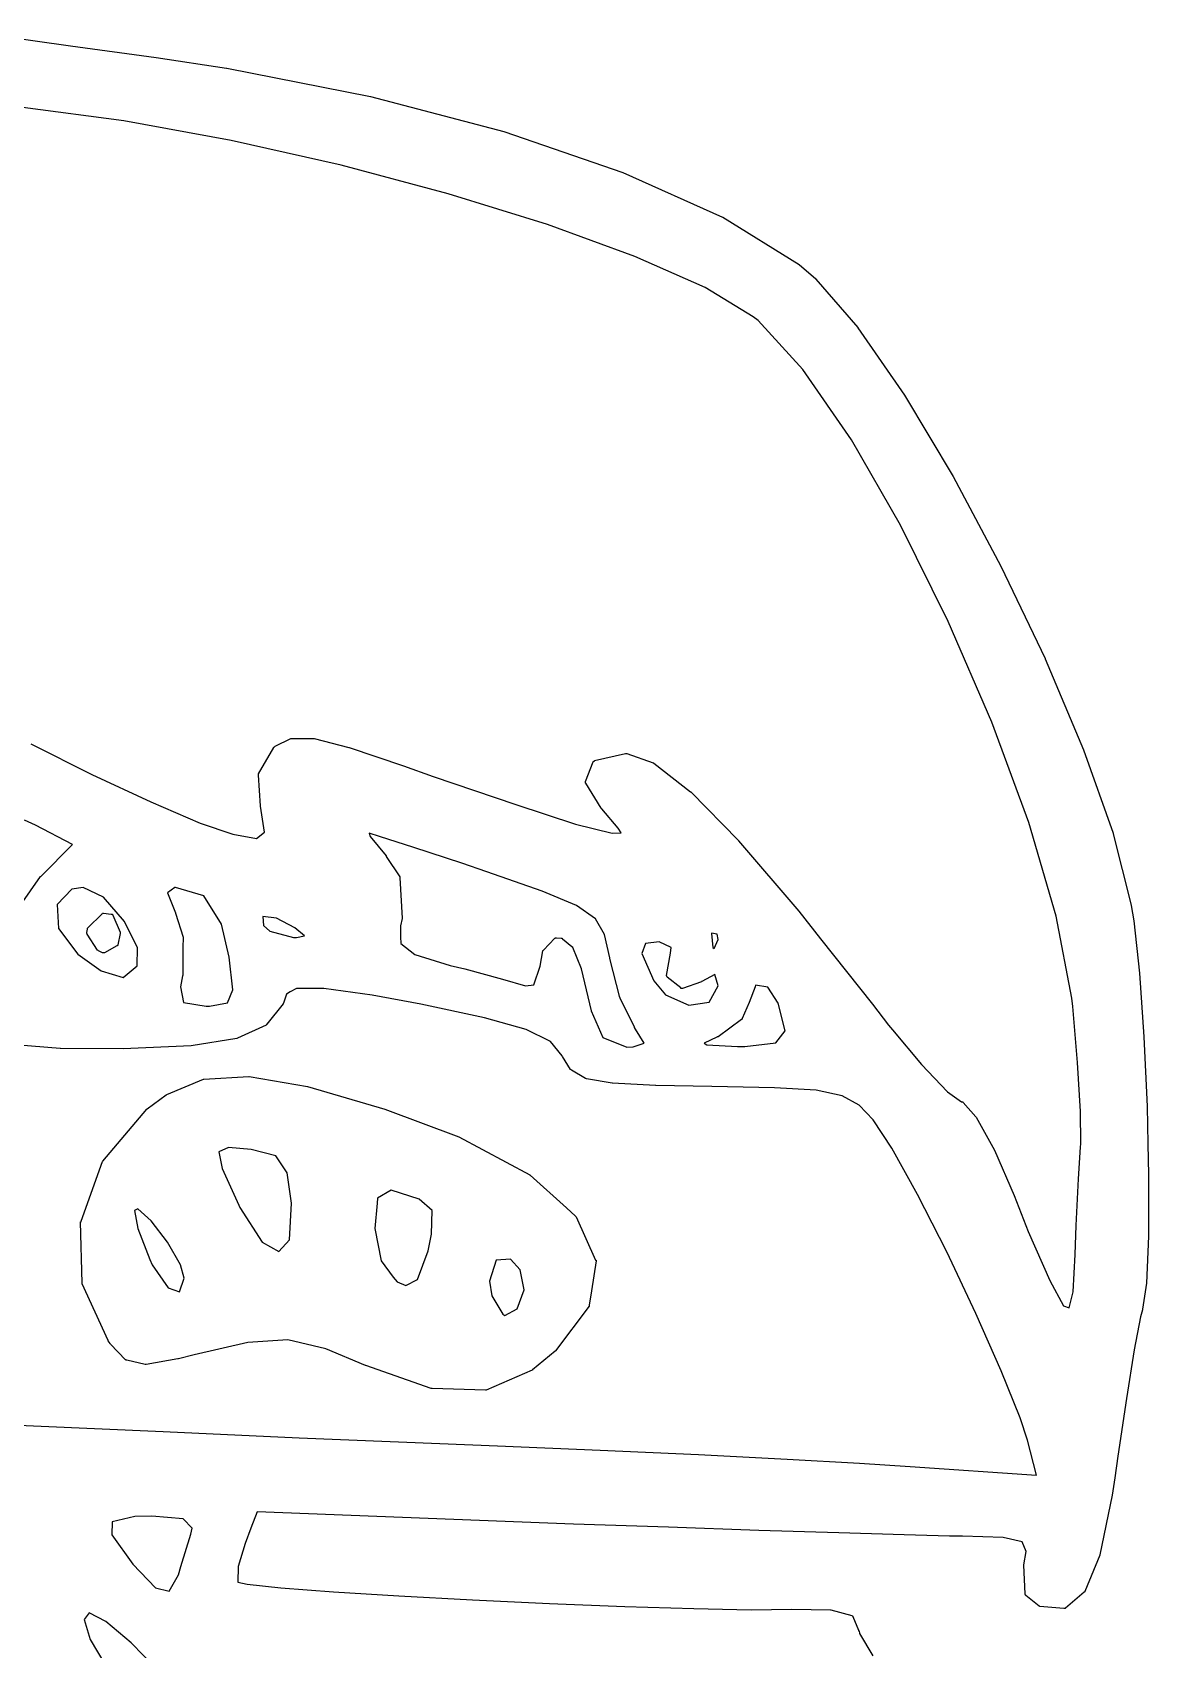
# Model space of a CAD drawing. Extents: x 39 to 154, y -159 to -90.
# Drawn here: x 147.379 to 150.142, y -151.288 to -147.282 of the extents above; entities that cross this region are included whole.
import ezdxf

# ---------------------------------------------------------------- set-up
doc = ezdxf.new("R2010")
doc.units = 0
doc.header["$MEASUREMENT"] = 0
doc.layers.add('BLACK', color=7, linetype='CONTINUOUS')

msp = doc.modelspace()

# ---------------------------------------------------------------- linework, layer by layer
at = {"layer": 'BLACK', "linetype": 'CONTINUOUS'}
for p, q in [((147.234, -147.282), (147.473, -147.315)), ((147.473, -147.315), (147.685, -147.344)), ((147.685, -147.344), (147.685, -147.344)), ((147.685, -147.344), (147.685, -147.344)), ((147.685, -147.344), (147.859, -147.371)), ((147.859, -147.371), (147.859, -147.371)), ((147.859, -147.371), (147.86, -147.371)), ((147.86, -147.371), (148.216, -147.441)), ((148.216, -147.441), (148.216, -147.441)), ((148.216, -147.441), (148.216, -147.441)), ((148.216, -147.441), (148.546, -147.528)), ((147.605, -147.501), (147.355, -147.468)), ((147.871, -147.55), (147.605, -147.501)), ((148.546, -147.528), (148.546, -147.528)), ((148.546, -147.528), (148.546, -147.528)), ((148.546, -147.528), (148.84, -147.629)), ((148.143, -147.611), (147.871, -147.55)), ((148.408, -147.682), (148.143, -147.611)), ((148.84, -147.629), (148.84, -147.629)), ((148.84, -147.629), (148.84, -147.629)), ((148.84, -147.629), (149.087, -147.74)), ((148.654, -147.758), (148.408, -147.682)), ((149.087, -147.74), (149.087, -147.74)), ((149.087, -147.74), (149.088, -147.74)), ((149.088, -147.74), (149.277, -147.857)), ((148.87, -147.837), (148.654, -147.758)), ((149.044, -147.914), (148.87, -147.837)), ((149.277, -147.857), (149.277, -147.857)), ((149.277, -147.857), (149.278, -147.858)), ((149.278, -147.858), (149.317, -147.892)), ((149.317, -147.892), (149.318, -147.892)), ((149.318, -147.892), (149.318, -147.893)), ((149.318, -147.893), (149.422, -148.013)), ((149.163, -147.987), (149.044, -147.914)), ((149.175, -147.996), (149.163, -147.987)), ((149.286, -148.117), (149.175, -147.996)), ((149.422, -148.013), (149.422, -148.014)), ((149.422, -148.014), (149.422, -148.014)), ((149.422, -148.014), (149.538, -148.181)), ((149.406, -148.291), (149.286, -148.117)), ((149.538, -148.181), (149.538, -148.181)), ((149.538, -148.181), (149.538, -148.181)), ((149.538, -148.181), (149.658, -148.382)), ((149.528, -148.503), (149.406, -148.291)), ((149.658, -148.382), (149.658, -148.382)), ((149.658, -148.382), (149.658, -148.382)), ((149.658, -148.382), (149.776, -148.604)), ((149.646, -148.741), (149.528, -148.503)), ((149.776, -148.604), (149.776, -148.604)), ((149.776, -148.604), (149.776, -148.604)), ((149.776, -148.604), (149.886, -148.833)), ((149.754, -148.991), (149.646, -148.741)), ((149.886, -148.833), (149.886, -148.833)), ((149.886, -148.833), (149.886, -148.834)), ((149.886, -148.834), (149.981, -149.059)), ((149.845, -149.239), (149.754, -148.991)), ((147.375, -149.044), (147.526, -149.12)), ((147.938, -149.119), (147.976, -149.053)), ((147.976, -149.053), (147.977, -149.052)), ((147.976, -149.053), (147.976, -149.053)), ((147.976, -149.053), (147.976, -149.053)), ((147.977, -149.052), (147.977, -149.052)), ((147.977, -149.052), (147.977, -149.052)), ((147.977, -149.052), (147.978, -149.052)), ((147.978, -149.052), (147.979, -149.05)), ((147.979, -149.05), (147.98, -149.05)), ((147.98, -149.05), (148.018, -149.031)), ((147.98, -149.05), (147.98, -149.05)), ((148.018, -149.031), (148.018, -149.031)), ((148.018, -149.031), (148.018, -149.031)), ((148.018, -149.031), (148.019, -149.031)), ((148.019, -149.031), (148.019, -149.031)), ((148.019, -149.031), (148.019, -149.031)), ((148.019, -149.031), (148.02, -149.031)), ((148.02, -149.031), (148.074, -149.031)), ((148.074, -149.031), (148.075, -149.031)), ((148.075, -149.031), (148.076, -149.031)), ((148.076, -149.031), (148.162, -149.053)), ((148.162, -149.053), (148.163, -149.053)), ((148.163, -149.053), (148.163, -149.053)), ((148.163, -149.053), (148.297, -149.099)), ((149.981, -149.059), (149.981, -149.059)), ((149.981, -149.059), (149.981, -149.059)), ((149.981, -149.059), (150.054, -149.266)), ((148.297, -149.099), (148.297, -149.099)), ((148.297, -149.099), (148.297, -149.099)), ((148.297, -149.099), (148.371, -149.125)), ((148.748, -149.138), (148.767, -149.089)), ((148.767, -149.089), (148.767, -149.088)), ((148.767, -149.088), (148.768, -149.088)), ((148.767, -149.089), (148.767, -149.089)), ((148.768, -149.088), (148.769, -149.087)), ((148.768, -149.088), (148.768, -149.088)), ((148.768, -149.088), (148.768, -149.088)), ((148.769, -149.087), (148.769, -149.087)), ((148.769, -149.087), (148.769, -149.087)), ((148.769, -149.087), (148.77, -149.087)), ((148.77, -149.086), (148.847, -149.068)), ((148.77, -149.087), (148.77, -149.086)), ((148.847, -149.068), (148.847, -149.068)), ((148.847, -149.068), (148.848, -149.068)), ((148.848, -149.068), (148.848, -149.068)), ((148.848, -149.068), (148.848, -149.068)), ((148.848, -149.068), (148.849, -149.068)), ((148.849, -149.068), (148.85, -149.068)), ((148.85, -149.068), (148.915, -149.091)), ((148.915, -149.091), (148.916, -149.091)), ((148.916, -149.091), (148.917, -149.092)), ((148.917, -149.092), (149.008, -149.163)), ((147.526, -149.12), (147.672, -149.188)), ((147.938, -149.12), (147.938, -149.119)), ((147.938, -149.121), (147.938, -149.12)), ((147.938, -149.12), (147.938, -149.12)), ((147.938, -149.122), (147.938, -149.121)), ((147.938, -149.121), (147.938, -149.121)), ((147.943, -149.198), (147.938, -149.122)), ((147.938, -149.122), (147.938, -149.122)), ((148.371, -149.125), (148.371, -149.125)), ((148.371, -149.125), (148.575, -149.195)), ((148.748, -149.139), (148.748, -149.138)), ((148.748, -149.14), (148.748, -149.139)), ((148.748, -149.139), (148.748, -149.139)), ((148.748, -149.139), (148.748, -149.139)), ((148.748, -149.141), (148.748, -149.14)), ((148.748, -149.14), (148.748, -149.14)), ((148.748, -149.142), (148.748, -149.141)), ((148.748, -149.141), (148.748, -149.141)), ((148.748, -149.141), (148.748, -149.141)), ((148.749, -149.142), (148.748, -149.142)), ((148.787, -149.204), (148.749, -149.142)), ((149.008, -149.163), (149.008, -149.163)), ((149.008, -149.163), (149.009, -149.163)), ((149.009, -149.163), (149.127, -149.284)), ((147.672, -149.188), (147.794, -149.241)), ((147.943, -149.199), (147.943, -149.198)), ((147.943, -149.198), (147.943, -149.198)), ((147.953, -149.263), (147.943, -149.199)), ((148.575, -149.195), (148.723, -149.243)), ((148.788, -149.205), (148.787, -149.204)), ((148.829, -149.253), (148.788, -149.205)), ((148.788, -149.205), (148.788, -149.205)), ((147.386, -149.246), (147.359, -149.233)), ((147.478, -149.294), (147.386, -149.246)), ((147.794, -149.241), (147.875, -149.268)), ((147.933, -149.279), (147.953, -149.263)), ((148.723, -149.243), (148.814, -149.266)), ((148.836, -149.265), (148.829, -149.253)), ((149.913, -149.471), (149.845, -149.239)), ((147.4, -149.372), (147.478, -149.294)), ((147.875, -149.268), (147.933, -149.279)), ((148.238, -149.274), (148.212, -149.266)), ((148.212, -149.266), (148.215, -149.274)), ((148.215, -149.274), (148.254, -149.322)), ((148.323, -149.301), (148.238, -149.274)), ((148.442, -149.34), (148.323, -149.301)), ((148.814, -149.266), (148.836, -149.265)), ((149.127, -149.284), (149.127, -149.285)), ((149.127, -149.285), (149.127, -149.285)), ((149.127, -149.285), (149.276, -149.459)), ((150.054, -149.266), (150.054, -149.267)), ((150.054, -149.267), (150.054, -149.267)), ((150.054, -149.267), (150.099, -149.444)), ((148.254, -149.322), (148.254, -149.322)), ((148.254, -149.322), (148.254, -149.323)), ((148.254, -149.323), (148.288, -149.374)), ((148.504, -149.361), (148.442, -149.34)), ((148.442, -149.34), (148.442, -149.34)), ((147.33, -149.471), (147.399, -149.373)), ((147.399, -149.373), (147.4, -149.372)), ((147.399, -149.373), (147.399, -149.373)), ((148.288, -149.374), (148.288, -149.374)), ((148.288, -149.374), (148.288, -149.374)), ((148.288, -149.374), (148.288, -149.375)), ((148.288, -149.375), (148.288, -149.375)), ((148.288, -149.375), (148.288, -149.376)), ((148.288, -149.376), (148.288, -149.376)), ((148.288, -149.376), (148.294, -149.476)), ((148.641, -149.409), (148.504, -149.361)), ((148.504, -149.361), (148.504, -149.361)), ((147.476, -149.404), (147.44, -149.442)), ((147.504, -149.4), (147.476, -149.404)), ((147.555, -149.424), (147.504, -149.4)), ((147.731, -149.4), (147.713, -149.413)), ((147.713, -149.413), (147.733, -149.463)), ((147.733, -149.4), (147.731, -149.4)), ((147.803, -149.421), (147.733, -149.4)), ((147.847, -149.491), (147.803, -149.421)), ((148.726, -149.445), (148.641, -149.409)), ((147.44, -149.442), (147.443, -149.502)), ((147.607, -149.484), (147.555, -149.424)), ((147.733, -149.463), (147.733, -149.464)), ((148.773, -149.478), (148.726, -149.445)), ((149.276, -149.459), (149.276, -149.459)), ((149.276, -149.459), (149.276, -149.459)), ((149.276, -149.459), (149.33, -149.527)), ((150.099, -149.444), (150.099, -149.445)), ((150.099, -149.445), (150.099, -149.445)), ((150.099, -149.445), (150.105, -149.483)), ((147.443, -149.502), (147.491, -149.565)), ((147.513, -149.512), (147.515, -149.503)), ((147.515, -149.502), (147.515, -149.501)), ((147.515, -149.501), (147.515, -149.501)), ((147.515, -149.501), (147.515, -149.501)), ((147.515, -149.501), (147.516, -149.501)), ((147.515, -149.503), (147.515, -149.502)), ((147.516, -149.5), (147.551, -149.465)), ((147.516, -149.501), (147.516, -149.5)), ((147.551, -149.465), (147.552, -149.464)), ((147.551, -149.465), (147.551, -149.465)), ((147.552, -149.464), (147.552, -149.464)), ((147.552, -149.464), (147.552, -149.464)), ((147.552, -149.464), (147.553, -149.464)), ((147.553, -149.464), (147.553, -149.464)), ((147.553, -149.464), (147.554, -149.464)), ((147.554, -149.464), (147.554, -149.464)), ((147.554, -149.464), (147.555, -149.464)), ((147.555, -149.464), (147.555, -149.464)), ((147.555, -149.464), (147.574, -149.466)), ((147.574, -149.466), (147.574, -149.466)), ((147.574, -149.466), (147.574, -149.466)), ((147.574, -149.466), (147.575, -149.466)), ((147.575, -149.466), (147.576, -149.466)), ((147.576, -149.466), (147.576, -149.466)), ((147.576, -149.466), (147.576, -149.466)), ((147.576, -149.466), (147.577, -149.467)), ((147.577, -149.467), (147.577, -149.467)), ((147.577, -149.467), (147.577, -149.467)), ((147.577, -149.467), (147.577, -149.467)), ((147.577, -149.467), (147.578, -149.468)), ((147.578, -149.468), (147.578, -149.469)), ((147.578, -149.469), (147.578, -149.469)), ((147.578, -149.469), (147.578, -149.469)), ((147.578, -149.469), (147.596, -149.511)), ((147.639, -149.55), (147.607, -149.484)), ((147.733, -149.464), (147.733, -149.464)), ((147.733, -149.464), (147.752, -149.523)), ((147.866, -149.573), (147.847, -149.491)), ((147.983, -149.476), (147.949, -149.472)), ((147.949, -149.472), (147.951, -149.494)), ((147.951, -149.494), (147.966, -149.508)), ((148.028, -149.5), (147.983, -149.476)), ((148.052, -149.52), (148.028, -149.5)), ((148.294, -149.477), (148.29, -149.495)), ((148.29, -149.495), (148.29, -149.522)), ((148.294, -149.476), (148.294, -149.477)), ((148.294, -149.477), (148.294, -149.477)), ((148.795, -149.517), (148.773, -149.478)), ((149.952, -149.674), (149.913, -149.471)), ((150.105, -149.483), (150.105, -149.483)), ((150.105, -149.483), (150.105, -149.483)), ((150.105, -149.483), (150.119, -149.612)), ((147.513, -149.513), (147.513, -149.512)), ((147.513, -149.512), (147.513, -149.512)), ((147.513, -149.512), (147.513, -149.512)), ((147.513, -149.514), (147.513, -149.513)), ((147.514, -149.515), (147.513, -149.514)), ((147.513, -149.514), (147.513, -149.514)), ((147.513, -149.514), (147.513, -149.514)), ((147.514, -149.516), (147.514, -149.515)), ((147.514, -149.515), (147.514, -149.515)), ((147.54, -149.555), (147.514, -149.516)), ((147.514, -149.516), (147.514, -149.516)), ((147.59, -149.543), (147.589, -149.544)), ((147.596, -149.514), (147.59, -149.542)), ((147.59, -149.542), (147.59, -149.542)), ((147.59, -149.542), (147.59, -149.543)), ((147.59, -149.543), (147.59, -149.543)), ((147.59, -149.543), (147.59, -149.543)), ((147.596, -149.511), (147.596, -149.512)), ((147.596, -149.512), (147.596, -149.512)), ((147.596, -149.512), (147.596, -149.512)), ((147.596, -149.512), (147.596, -149.513)), ((147.596, -149.513), (147.596, -149.513)), ((147.596, -149.513), (147.596, -149.514)), ((147.752, -149.524), (147.751, -149.549)), ((147.752, -149.523), (147.752, -149.524)), ((147.752, -149.524), (147.752, -149.524)), ((147.966, -149.508), (148.025, -149.524)), ((148.025, -149.524), (148.032, -149.524)), ((148.032, -149.524), (148.052, -149.52)), ((148.29, -149.522), (148.29, -149.522)), ((148.29, -149.522), (148.291, -149.539)), ((148.291, -149.539), (148.325, -149.566)), ((148.644, -149.555), (148.672, -149.526)), ((148.672, -149.526), (148.673, -149.526)), ((148.673, -149.526), (148.673, -149.525)), ((148.673, -149.525), (148.674, -149.525)), ((148.673, -149.526), (148.673, -149.526)), ((148.674, -149.525), (148.674, -149.525)), ((148.674, -149.525), (148.674, -149.525)), ((148.674, -149.525), (148.675, -149.525)), ((148.675, -149.525), (148.675, -149.525)), ((148.675, -149.525), (148.676, -149.525)), ((148.676, -149.525), (148.676, -149.525)), ((148.676, -149.525), (148.688, -149.526)), ((148.688, -149.526), (148.689, -149.526)), ((148.689, -149.526), (148.689, -149.526)), ((148.689, -149.526), (148.69, -149.526)), ((148.69, -149.526), (148.69, -149.526)), ((148.69, -149.526), (148.69, -149.527)), ((148.69, -149.527), (148.691, -149.527)), ((148.691, -149.527), (148.714, -149.546)), ((148.808, -149.574), (148.795, -149.517)), ((148.896, -149.539), (148.887, -149.564)), ((148.93, -149.535), (148.896, -149.539)), ((148.96, -149.549), (148.93, -149.535)), ((149.074, -149.516), (149.06, -149.513)), ((149.06, -149.513), (149.06, -149.514)), ((149.06, -149.514), (149.063, -149.549)), ((149.066, -149.551), (149.076, -149.529)), ((149.076, -149.529), (149.074, -149.516)), ((149.33, -149.527), (149.458, -149.689)), ((147.491, -149.565), (147.549, -149.607)), ((147.541, -149.556), (147.54, -149.555)), ((147.542, -149.557), (147.541, -149.556)), ((147.541, -149.556), (147.541, -149.556)), ((147.541, -149.556), (147.541, -149.556)), ((147.552, -149.562), (147.542, -149.557)), ((147.542, -149.557), (147.542, -149.557)), ((147.542, -149.557), (147.542, -149.557)), ((147.553, -149.562), (147.552, -149.562)), ((147.554, -149.562), (147.553, -149.562)), ((147.553, -149.562), (147.553, -149.562)), ((147.555, -149.562), (147.554, -149.562)), ((147.554, -149.562), (147.554, -149.562)), ((147.556, -149.562), (147.555, -149.562)), ((147.555, -149.562), (147.555, -149.562)), ((147.557, -149.562), (147.556, -149.562)), ((147.556, -149.562), (147.556, -149.562)), ((147.556, -149.562), (147.556, -149.562)), ((147.588, -149.545), (147.557, -149.562)), ((147.589, -149.545), (147.588, -149.545)), ((147.588, -149.545), (147.588, -149.545)), ((147.589, -149.544), (147.589, -149.544)), ((147.589, -149.544), (147.589, -149.544)), ((147.589, -149.544), (147.589, -149.545)), ((147.638, -149.594), (147.639, -149.55)), ((147.751, -149.549), (147.751, -149.549)), ((147.751, -149.549), (147.751, -149.618)), ((147.875, -149.654), (147.866, -149.573)), ((148.325, -149.566), (148.413, -149.593)), ((148.636, -149.595), (148.642, -149.557)), ((148.642, -149.557), (148.643, -149.557)), ((148.643, -149.556), (148.643, -149.555)), ((148.643, -149.555), (148.644, -149.555)), ((148.643, -149.557), (148.643, -149.556)), ((148.643, -149.556), (148.643, -149.556)), ((148.643, -149.556), (148.643, -149.556)), ((148.714, -149.546), (148.715, -149.546)), ((148.715, -149.546), (148.715, -149.546)), ((148.715, -149.546), (148.715, -149.547)), ((148.715, -149.547), (148.716, -149.547)), ((148.716, -149.547), (148.716, -149.547)), ((148.716, -149.547), (148.716, -149.548)), ((148.716, -149.548), (148.737, -149.601)), ((148.808, -149.576), (148.808, -149.574)), ((148.833, -149.673), (148.808, -149.576)), ((148.808, -149.576), (148.808, -149.576)), ((148.808, -149.576), (148.808, -149.576)), ((148.887, -149.564), (148.917, -149.631)), ((148.948, -149.618), (148.958, -149.563)), ((148.958, -149.563), (148.96, -149.549)), ((148.958, -149.563), (148.958, -149.563)), ((148.958, -149.563), (148.958, -149.563)), ((149.063, -149.549), (149.066, -149.551)), ((147.549, -149.607), (147.603, -149.623)), ((147.603, -149.623), (147.638, -149.594)), ((147.75, -149.619), (147.745, -149.646)), ((147.751, -149.618), (147.75, -149.618)), ((147.75, -149.618), (147.75, -149.619)), ((148.413, -149.593), (148.449, -149.602)), ((148.449, -149.602), (148.449, -149.602)), ((148.449, -149.602), (148.449, -149.602)), ((148.449, -149.602), (148.542, -149.627)), ((148.62, -149.641), (148.636, -149.595)), ((148.737, -149.601), (148.737, -149.602)), ((148.737, -149.602), (148.737, -149.602)), ((148.737, -149.602), (148.762, -149.706)), ((148.948, -149.619), (148.948, -149.618)), ((148.948, -149.618), (148.948, -149.618)), ((148.948, -149.618), (148.948, -149.618)), ((148.948, -149.618), (148.948, -149.618)), ((148.949, -149.62), (148.948, -149.619)), ((148.948, -149.619), (148.948, -149.619)), ((148.948, -149.619), (148.948, -149.619)), ((148.949, -149.621), (148.949, -149.62)), ((148.95, -149.622), (148.949, -149.621)), ((148.949, -149.621), (148.949, -149.621)), ((148.949, -149.621), (148.949, -149.621)), ((148.984, -149.649), (148.95, -149.622)), ((148.95, -149.622), (148.95, -149.622)), ((148.95, -149.622), (148.95, -149.622)), ((148.95, -149.622), (148.95, -149.622)), ((149.068, -149.616), (149.036, -149.633)), ((149.076, -149.644), (149.068, -149.616)), ((150.119, -149.612), (150.119, -149.612)), ((150.119, -149.612), (150.119, -149.612)), ((150.119, -149.612), (150.13, -149.77)), ((147.745, -149.646), (147.753, -149.685)), ((147.862, -149.686), (147.875, -149.654)), ((148.008, -149.664), (148, -149.687)), ((148.017, -149.659), (148.008, -149.664)), ((148.032, -149.65), (148.017, -149.659)), ((148.1, -149.65), (148.032, -149.65)), ((148.22, -149.667), (148.1, -149.65)), ((148.542, -149.627), (148.542, -149.627)), ((148.542, -149.627), (148.542, -149.627)), ((148.542, -149.627), (148.599, -149.644)), ((148.599, -149.644), (148.62, -149.641)), ((148.917, -149.631), (148.946, -149.666)), ((148.984, -149.65), (148.984, -149.649)), ((148.985, -149.65), (148.984, -149.65)), ((148.986, -149.65), (148.985, -149.65)), ((148.985, -149.65), (148.985, -149.65)), ((148.985, -149.65), (148.985, -149.65)), ((148.987, -149.65), (148.986, -149.65)), ((148.988, -149.65), (148.987, -149.65)), ((148.987, -149.65), (148.987, -149.65)), ((148.987, -149.65), (148.987, -149.65)), ((149.035, -149.634), (148.988, -149.65)), ((148.988, -149.65), (148.988, -149.65)), ((149.036, -149.633), (149.035, -149.633)), ((149.035, -149.633), (149.035, -149.634)), ((149.054, -149.684), (149.076, -149.644)), ((149.168, -149.646), (149.153, -149.685)), ((149.169, -149.642), (149.168, -149.646)), ((149.199, -149.647), (149.169, -149.642)), ((149.225, -149.687), (149.199, -149.647)), ((147.753, -149.685), (147.809, -149.694)), ((147.809, -149.694), (147.817, -149.694)), ((147.817, -149.694), (147.862, -149.686)), ((147.999, -149.688), (147.959, -149.739)), ((148, -149.687), (147.999, -149.687)), ((147.999, -149.687), (147.999, -149.688)), ((148.34, -149.689), (148.22, -149.667)), ((148.498, -149.723), (148.34, -149.689)), ((148.834, -149.673), (148.833, -149.673)), ((148.834, -149.674), (148.834, -149.673)), ((148.869, -149.746), (148.834, -149.674)), ((148.946, -149.666), (149.004, -149.692)), ((149.004, -149.692), (149.054, -149.684)), ((149.153, -149.685), (149.136, -149.725)), ((149.153, -149.685), (149.153, -149.685)), ((149.153, -149.685), (149.153, -149.685)), ((149.242, -149.755), (149.225, -149.687)), ((149.458, -149.689), (149.458, -149.689)), ((149.458, -149.689), (149.458, -149.689)), ((149.458, -149.689), (149.498, -149.741)), ((149.954, -149.695), (149.952, -149.674)), ((149.966, -149.834), (149.954, -149.695)), ((147.957, -149.741), (147.886, -149.773)), ((147.958, -149.74), (147.957, -149.74)), ((147.957, -149.74), (147.957, -149.74)), ((147.957, -149.74), (147.957, -149.741)), ((147.959, -149.739), (147.958, -149.739)), ((147.958, -149.739), (147.958, -149.74)), ((147.958, -149.74), (147.958, -149.74)), ((148.601, -149.752), (148.498, -149.723)), ((148.762, -149.706), (148.791, -149.772)), ((149.134, -149.727), (149.076, -149.77)), ((149.135, -149.727), (149.134, -149.727)), ((149.136, -149.726), (149.135, -149.726)), ((149.135, -149.726), (149.135, -149.726)), ((149.135, -149.726), (149.135, -149.727)), ((149.136, -149.725), (149.136, -149.725)), ((149.136, -149.725), (149.136, -149.726)), ((149.498, -149.741), (149.508, -149.753)), ((147.885, -149.774), (147.772, -149.792)), ((147.886, -149.773), (147.885, -149.774)), ((147.886, -149.773), (147.886, -149.773)), ((148.661, -149.782), (148.601, -149.752)), ((148.69, -149.817), (148.661, -149.782)), ((148.791, -149.772), (148.85, -149.796)), ((148.869, -149.747), (148.869, -149.746)), ((148.872, -149.751), (148.869, -149.747)), ((148.869, -149.747), (148.869, -149.747)), ((148.893, -149.786), (148.872, -149.751)), ((149.073, -149.771), (149.042, -149.786)), ((149.074, -149.77), (149.073, -149.771)), ((149.075, -149.77), (149.074, -149.77)), ((149.076, -149.77), (149.075, -149.77)), ((149.219, -149.785), (149.242, -149.755)), ((149.508, -149.753), (149.508, -149.753)), ((149.508, -149.753), (149.58, -149.839)), ((150.13, -149.77), (150.13, -149.77)), ((150.13, -149.77), (150.13, -149.77)), ((150.13, -149.77), (150.138, -149.943)), ((147.447, -149.799), (147.305, -149.787)), ((147.448, -149.799), (147.447, -149.799)), ((147.447, -149.799), (147.447, -149.799)), ((147.603, -149.8), (147.448, -149.799)), ((147.772, -149.792), (147.603, -149.8)), ((147.603, -149.8), (147.603, -149.8)), ((147.603, -149.8), (147.603, -149.8)), ((147.772, -149.792), (147.772, -149.792)), ((147.772, -149.792), (147.772, -149.792)), ((148.691, -149.819), (148.69, -149.817)), ((148.711, -149.851), (148.691, -149.819)), ((148.691, -149.819), (148.691, -149.819)), ((148.691, -149.819), (148.691, -149.819)), ((148.85, -149.796), (148.866, -149.795)), ((148.866, -149.795), (148.893, -149.786)), ((149.042, -149.786), (149.048, -149.79)), ((149.048, -149.79), (149.124, -149.794)), ((149.124, -149.794), (149.142, -149.794)), ((149.142, -149.794), (149.219, -149.785)), ((148.712, -149.852), (148.711, -149.851)), ((148.711, -149.851), (148.711, -149.851)), ((148.711, -149.851), (148.711, -149.851)), ((148.713, -149.853), (148.712, -149.852)), ((148.712, -149.852), (148.712, -149.852)), ((148.712, -149.852), (148.712, -149.852)), ((148.748, -149.873), (148.713, -149.853)), ((149.58, -149.839), (149.644, -149.906)), ((149.973, -149.955), (149.966, -149.834)), ((147.711, -149.913), (147.802, -149.875)), ((147.802, -149.875), (147.802, -149.875)), ((147.802, -149.875), (147.803, -149.875)), ((147.803, -149.875), (147.914, -149.868)), ((147.914, -149.868), (147.915, -149.868)), ((147.915, -149.868), (147.915, -149.868)), ((147.915, -149.868), (148.06, -149.893)), ((148.06, -149.893), (148.06, -149.893)), ((148.06, -149.893), (148.06, -149.893)), ((148.06, -149.893), (148.251, -149.949)), ((148.749, -149.873), (148.748, -149.873)), ((148.75, -149.874), (148.749, -149.873)), ((148.814, -149.885), (148.75, -149.874)), ((148.75, -149.874), (148.75, -149.874)), ((148.75, -149.874), (148.75, -149.874)), ((148.815, -149.885), (148.814, -149.885)), ((148.814, -149.885), (148.814, -149.885)), ((148.921, -149.891), (148.815, -149.885)), ((148.922, -149.891), (148.921, -149.891)), ((148.921, -149.891), (148.921, -149.891)), ((149.061, -149.893), (148.922, -149.891)), ((149.216, -149.896), (149.061, -149.893)), ((149.061, -149.893), (149.061, -149.893)), ((149.319, -149.902), (149.216, -149.896)), ((149.383, -149.916), (149.319, -149.902)), ((147.663, -149.948), (147.71, -149.914)), ((147.71, -149.914), (147.711, -149.913)), ((147.71, -149.914), (147.71, -149.914)), ((149.425, -149.939), (149.383, -149.916)), ((149.46, -149.976), (149.425, -149.939)), ((149.644, -149.906), (149.679, -149.931)), ((149.679, -149.931), (149.68, -149.931)), ((149.68, -149.931), (149.681, -149.931)), ((149.681, -149.931), (149.682, -149.931)), ((149.682, -149.931), (149.682, -149.932)), ((149.682, -149.932), (149.682, -149.932)), ((149.682, -149.932), (149.682, -149.932)), ((149.682, -149.932), (149.683, -149.933)), ((149.683, -149.933), (149.714, -149.968)), ((150.138, -149.943), (150.138, -149.943)), ((150.138, -149.943), (150.138, -149.943)), ((150.138, -149.943), (150.14, -150.035)), ((147.553, -150.078), (147.662, -149.949)), ((147.662, -149.949), (147.663, -149.948)), ((147.662, -149.949), (147.662, -149.949)), ((148.251, -149.949), (148.251, -149.949)), ((148.251, -149.949), (148.251, -149.949)), ((148.251, -149.949), (148.434, -150.018)), ((149.506, -150.046), (149.46, -149.976)), ((149.46, -149.976), (149.46, -149.976)), ((149.714, -149.968), (149.715, -149.969)), ((149.715, -149.969), (149.715, -149.969)), ((149.715, -149.969), (149.76, -150.051)), ((149.974, -150.035), (149.973, -149.955)), ((148.434, -150.018), (148.434, -150.018)), ((148.434, -150.018), (148.434, -150.018)), ((148.434, -150.018), (148.61, -150.112)), ((147.864, -150.044), (147.84, -150.055)), ((147.84, -150.055), (147.848, -150.096)), ((147.92, -150.049), (147.864, -150.044)), ((147.981, -150.065), (147.92, -150.049)), ((149.57, -150.161), (149.506, -150.046)), ((149.76, -150.051), (149.76, -150.051)), ((149.76, -150.051), (149.76, -150.051)), ((149.76, -150.051), (149.809, -150.163)), ((149.968, -150.122), (149.973, -150.043)), ((149.973, -150.043), (149.974, -150.035)), ((149.973, -150.043), (149.973, -150.043)), ((149.973, -150.043), (149.973, -150.043)), ((150.14, -150.035), (150.142, -150.112)), ((147.499, -150.227), (147.552, -150.079)), ((147.552, -150.079), (147.553, -150.078)), ((147.552, -150.079), (147.552, -150.079)), ((147.552, -150.079), (147.552, -150.079)), ((147.553, -150.078), (147.553, -150.078)), ((147.553, -150.078), (147.553, -150.078)), ((147.553, -150.078), (147.553, -150.078)), ((147.848, -150.096), (147.89, -150.187)), ((148.009, -150.107), (147.981, -150.065)), ((148.02, -150.182), (148.009, -150.107)), ((148.61, -150.112), (148.61, -150.113)), ((148.61, -150.113), (148.611, -150.113)), ((148.611, -150.113), (148.701, -150.194)), ((149.963, -150.237), (149.968, -150.122)), ((149.968, -150.122), (149.968, -150.122)), ((149.968, -150.122), (149.968, -150.122)), ((150.142, -150.112), (150.142, -150.112)), ((150.142, -150.112), (150.142, -150.112)), ((150.142, -150.112), (150.142, -150.263)), ((148.015, -150.273), (148.02, -150.182)), ((148.232, -150.182), (148.226, -150.245)), ((148.233, -150.17), (148.232, -150.182)), ((148.267, -150.15), (148.233, -150.17)), ((148.336, -150.172), (148.267, -150.15)), ((148.368, -150.2), (148.336, -150.172)), ((149.642, -150.303), (149.57, -150.161)), ((149.809, -150.163), (149.809, -150.163)), ((149.809, -150.163), (149.809, -150.163)), ((149.809, -150.163), (149.844, -150.252)), ((147.64, -150.196), (147.631, -150.2)), ((147.631, -150.2), (147.64, -150.245)), ((147.673, -150.226), (147.64, -150.196)), ((147.89, -150.187), (147.892, -150.193)), ((147.892, -150.193), (147.947, -150.279)), ((148.367, -150.259), (148.368, -150.2)), ((148.701, -150.194), (148.723, -150.214)), ((148.723, -150.214), (148.724, -150.215)), ((148.724, -150.215), (148.724, -150.215)), ((148.724, -150.215), (148.724, -150.215)), ((148.724, -150.215), (148.725, -150.216)), ((148.725, -150.216), (148.725, -150.216)), ((148.725, -150.216), (148.725, -150.216)), ((148.725, -150.216), (148.773, -150.323)), ((147.502, -150.38), (147.498, -150.228)), ((147.498, -150.228), (147.498, -150.228)), ((147.498, -150.228), (147.498, -150.228)), ((147.498, -150.228), (147.499, -150.228)), ((147.499, -150.228), (147.499, -150.227)), ((147.499, -150.227), (147.499, -150.227)), ((147.499, -150.227), (147.499, -150.227)), ((147.64, -150.245), (147.669, -150.322)), ((147.713, -150.279), (147.673, -150.226)), ((148.226, -150.245), (148.242, -150.325)), ((148.358, -150.3), (148.367, -150.259)), ((149.844, -150.252), (149.897, -150.374)), ((149.96, -150.309), (149.963, -150.237)), ((149.963, -150.237), (149.963, -150.237)), ((149.963, -150.237), (149.963, -150.237)), ((150.142, -150.264), (150.137, -150.38)), ((150.142, -150.263), (150.142, -150.264)), ((150.142, -150.264), (150.142, -150.264)), ((147.745, -150.335), (147.713, -150.279)), ((147.947, -150.279), (147.989, -150.302)), ((147.989, -150.302), (148.015, -150.273)), ((148.332, -150.371), (148.358, -150.3)), ((149.714, -150.455), (149.642, -150.303)), ((147.669, -150.322), (147.675, -150.335)), ((147.675, -150.335), (147.715, -150.392)), ((147.754, -150.368), (147.745, -150.335)), ((148.242, -150.325), (148.272, -150.365)), ((148.527, -150.323), (148.51, -150.375)), ((148.562, -150.321), (148.527, -150.323)), ((148.586, -150.347), (148.562, -150.321)), ((148.774, -150.325), (148.763, -150.399)), ((148.773, -150.323), (148.774, -150.323)), ((148.774, -150.323), (148.774, -150.324)), ((148.774, -150.324), (148.774, -150.324)), ((148.774, -150.324), (148.774, -150.324)), ((148.774, -150.324), (148.774, -150.325)), ((148.774, -150.325), (148.774, -150.325)), ((149.955, -150.402), (149.96, -150.309)), ((147.502, -150.381), (147.502, -150.38)), ((147.502, -150.38), (147.502, -150.38)), ((147.502, -150.38), (147.502, -150.38)), ((147.502, -150.382), (147.502, -150.381)), ((147.566, -150.522), (147.502, -150.382)), ((147.502, -150.382), (147.502, -150.382)), ((147.502, -150.382), (147.502, -150.382)), ((147.743, -150.402), (147.754, -150.368)), ((148.272, -150.365), (148.272, -150.365)), ((148.272, -150.365), (148.282, -150.377)), ((148.282, -150.377), (148.303, -150.386)), ((148.303, -150.386), (148.332, -150.371)), ((148.51, -150.375), (148.516, -150.412)), ((148.596, -150.397), (148.586, -150.347)), ((149.897, -150.374), (149.931, -150.436)), ((150.137, -150.38), (150.127, -150.445)), ((150.137, -150.38), (150.137, -150.38)), ((150.137, -150.38), (150.137, -150.38)), ((147.715, -150.392), (147.743, -150.402)), ((148.516, -150.412), (148.543, -150.457)), ((148.579, -150.444), (148.596, -150.397)), ((148.763, -150.399), (148.757, -150.435)), ((149.945, -150.441), (149.955, -150.402)), ((148.543, -150.457), (148.548, -150.46)), ((148.548, -150.46), (148.579, -150.444)), ((148.757, -150.437), (148.674, -150.548)), ((148.757, -150.435), (148.757, -150.435)), ((148.757, -150.435), (148.757, -150.436)), ((148.757, -150.436), (148.757, -150.436)), ((148.757, -150.436), (148.757, -150.437)), ((148.757, -150.437), (148.757, -150.437)), ((148.757, -150.437), (148.757, -150.437)), ((149.777, -150.597), (149.714, -150.455)), ((149.931, -150.436), (149.945, -150.441)), ((150.122, -150.464), (150.106, -150.545)), ((150.127, -150.446), (150.122, -150.464)), ((150.127, -150.445), (150.127, -150.445)), ((150.127, -150.445), (150.127, -150.446)), ((147.566, -150.523), (147.566, -150.522)), ((147.571, -150.53), (147.566, -150.523)), ((147.566, -150.523), (147.566, -150.523)), ((147.572, -150.531), (147.571, -150.53)), ((147.609, -150.57), (147.572, -150.531)), ((147.572, -150.531), (147.572, -150.531)), ((147.912, -150.527), (147.779, -150.558)), ((148.011, -150.521), (147.912, -150.527)), ((148.105, -150.543), (148.011, -150.521)), ((148.203, -150.584), (148.105, -150.543)), ((150.106, -150.545), (150.087, -150.666)), ((147.61, -150.57), (147.609, -150.57)), ((147.61, -150.571), (147.61, -150.57)), ((147.61, -150.57), (147.61, -150.57)), ((147.611, -150.571), (147.61, -150.571)), ((147.612, -150.571), (147.611, -150.571)), ((147.611, -150.571), (147.611, -150.571)), ((147.658, -150.582), (147.612, -150.571)), ((147.659, -150.582), (147.658, -150.582)), ((147.658, -150.582), (147.658, -150.582)), ((147.658, -150.582), (147.658, -150.582)), ((147.66, -150.582), (147.659, -150.582)), ((147.739, -150.568), (147.66, -150.582)), ((147.66, -150.582), (147.66, -150.582)), ((147.66, -150.582), (147.66, -150.582)), ((147.74, -150.568), (147.739, -150.568)), ((147.739, -150.568), (147.739, -150.568)), ((147.779, -150.558), (147.74, -150.568)), ((148.204, -150.584), (148.203, -150.584)), ((148.366, -150.641), (148.204, -150.584)), ((148.204, -150.584), (148.204, -150.584)), ((148.673, -150.549), (148.617, -150.595)), ((148.674, -150.548), (148.673, -150.549)), ((148.673, -150.549), (148.673, -150.549)), ((148.616, -150.596), (148.502, -150.645)), ((148.617, -150.596), (148.616, -150.596)), ((148.617, -150.595), (148.617, -150.596)), ((149.824, -150.714), (149.777, -150.597)), ((148.367, -150.641), (148.366, -150.641)), ((148.368, -150.641), (148.367, -150.641)), ((148.5, -150.645), (148.368, -150.641)), ((148.501, -150.645), (148.5, -150.645)), ((148.5, -150.645), (148.5, -150.645)), ((148.5, -150.645), (148.5, -150.645)), ((148.502, -150.645), (148.501, -150.645)), ((148.502, -150.645), (148.502, -150.645)), ((148.502, -150.645), (148.502, -150.645)), ((150.087, -150.666), (150.066, -150.809)), ((147.084, -150.719), (147.381, -150.734)), ((147.381, -150.734), (147.381, -150.734)), ((147.381, -150.734), (147.702, -150.748)), ((149.842, -150.769), (149.824, -150.714)), ((147.702, -150.748), (147.702, -150.748)), ((147.702, -150.748), (148.039, -150.763)), ((148.039, -150.763), (148.039, -150.763)), ((148.039, -150.763), (148.387, -150.777)), ((148.387, -150.777), (148.53, -150.783)), ((148.53, -150.783), (148.53, -150.783)), ((148.53, -150.783), (148.53, -150.783)), ((148.53, -150.783), (148.784, -150.794)), ((149.864, -150.856), (149.842, -150.769)), ((148.784, -150.794), (148.784, -150.794)), ((148.784, -150.794), (148.784, -150.794)), ((148.784, -150.794), (149.028, -150.805)), ((149.028, -150.805), (149.028, -150.805)), ((149.028, -150.805), (149.028, -150.805)), ((149.028, -150.805), (149.247, -150.816)), ((149.247, -150.816), (149.247, -150.816)), ((149.247, -150.816), (149.247, -150.816)), ((149.247, -150.816), (149.426, -150.826)), ((150.066, -150.809), (150.058, -150.862)), ((150.066, -150.809), (150.066, -150.809)), ((150.066, -150.809), (150.066, -150.809)), ((149.426, -150.826), (149.426, -150.826)), ((149.426, -150.826), (149.426, -150.826)), ((149.426, -150.826), (149.552, -150.834)), ((149.552, -150.834), (149.552, -150.834)), ((149.552, -150.834), (149.552, -150.834)), ((149.552, -150.834), (149.864, -150.856)), ((150.058, -150.862), (150.052, -150.905)), ((150.052, -150.905), (150.021, -151.053)), ((150.052, -150.905), (150.052, -150.905)), ((150.052, -150.905), (150.052, -150.905)), ((147.576, -150.971), (147.575, -151.004)), ((147.632, -150.958), (147.576, -150.971)), ((147.674, -150.957), (147.632, -150.958)), ((147.752, -150.964), (147.674, -150.957)), ((147.774, -150.987), (147.752, -150.964)), ((147.935, -150.947), (147.919, -150.987)), ((148.718, -150.977), (147.935, -150.947)), ((148.953, -150.985), (148.718, -150.977)), ((148.718, -150.977), (148.718, -150.977)), ((149.177, -150.993), (148.953, -150.985)), ((148.953, -150.985), (148.953, -150.985)), ((148.953, -150.985), (148.953, -150.985)), ((147.575, -151.004), (147.627, -151.076)), ((147.746, -151.082), (147.771, -151.002)), ((147.771, -151.002), (147.774, -150.987)), ((147.905, -151.025), (147.888, -151.082)), ((147.919, -150.987), (147.905, -151.025)), ((149.375, -150.999), (149.177, -150.993)), ((149.177, -150.993), (149.177, -150.993)), ((149.177, -150.993), (149.177, -150.993)), ((149.537, -151.004), (149.375, -150.999)), ((149.375, -150.999), (149.375, -150.999)), ((149.375, -150.999), (149.375, -150.999)), ((149.649, -151.007), (149.537, -151.004)), ((149.537, -151.004), (149.537, -151.004)), ((149.537, -151.004), (149.537, -151.004)), ((149.681, -151.007), (149.649, -151.007)), ((149.649, -151.007), (149.649, -151.007)), ((149.649, -151.007), (149.649, -151.007)), ((149.782, -151.01), (149.681, -151.007)), ((149.681, -151.007), (149.681, -151.007)), ((149.829, -151.021), (149.782, -151.01)), ((149.839, -151.045), (149.829, -151.021)), ((149.833, -151.078), (149.839, -151.045)), ((150.021, -151.054), (149.984, -151.144)), ((150.021, -151.053), (150.021, -151.054)), ((150.021, -151.054), (150.021, -151.054)), ((147.627, -151.076), (147.683, -151.135)), ((147.717, -151.143), (147.74, -151.103)), ((147.74, -151.103), (147.746, -151.082)), ((147.888, -151.082), (147.887, -151.121)), ((149.833, -151.079), (149.833, -151.078)), ((149.836, -151.15), (149.833, -151.079)), ((149.833, -151.079), (149.833, -151.079)), ((147.683, -151.135), (147.717, -151.143)), ((147.887, -151.121), (147.91, -151.126)), ((147.91, -151.126), (147.994, -151.135)), ((147.994, -151.135), (148.124, -151.145)), ((148.124, -151.145), (148.124, -151.145)), ((148.124, -151.145), (148.286, -151.155)), ((149.982, -151.146), (149.936, -151.185)), ((149.983, -151.146), (149.982, -151.146)), ((149.984, -151.145), (149.983, -151.145)), ((149.983, -151.145), (149.983, -151.146)), ((149.983, -151.146), (149.983, -151.146)), ((149.984, -151.144), (149.984, -151.145)), ((149.984, -151.145), (149.984, -151.145)), ((148.286, -151.155), (148.286, -151.155)), ((148.286, -151.155), (148.468, -151.165)), ((148.468, -151.165), (148.468, -151.165)), ((148.468, -151.165), (148.659, -151.174)), ((148.659, -151.174), (148.659, -151.174)), ((148.659, -151.174), (148.845, -151.181)), ((148.845, -151.181), (148.845, -151.181)), ((148.845, -151.181), (149.016, -151.186)), ((149.016, -151.186), (149.016, -151.186)), ((149.016, -151.186), (149.158, -151.189)), ((149.836, -151.151), (149.836, -151.15)), ((149.837, -151.152), (149.836, -151.151)), ((149.836, -151.151), (149.836, -151.151)), ((149.837, -151.153), (149.837, -151.152)), ((149.837, -151.152), (149.837, -151.152)), ((149.837, -151.152), (149.837, -151.152)), ((149.838, -151.154), (149.837, -151.153)), ((149.837, -151.153), (149.837, -151.153)), ((149.871, -151.18), (149.838, -151.154)), ((149.838, -151.154), (149.838, -151.154)), ((149.838, -151.154), (149.838, -151.154)), ((149.872, -151.18), (149.871, -151.18)), ((149.871, -151.18), (149.871, -151.18)), ((149.872, -151.181), (149.872, -151.18)), ((149.872, -151.18), (149.872, -151.18)), ((149.873, -151.181), (149.872, -151.181)), ((149.932, -151.186), (149.873, -151.181)), ((149.873, -151.181), (149.873, -151.181)), ((149.933, -151.186), (149.932, -151.186)), ((149.934, -151.186), (149.933, -151.186)), ((149.933, -151.186), (149.933, -151.186)), ((149.935, -151.186), (149.934, -151.186)), ((149.934, -151.186), (149.934, -151.186)), ((149.934, -151.186), (149.934, -151.186)), ((149.936, -151.185), (149.935, -151.186)), ((149.935, -151.186), (149.935, -151.186)), ((149.936, -151.185), (149.936, -151.185)), ((149.936, -151.185), (149.936, -151.185)), ((147.519, -151.197), (147.507, -151.213)), ((147.507, -151.213), (147.522, -151.263)), ((147.56, -151.218), (147.519, -151.197)), ((147.623, -151.271), (147.56, -151.218)), ((149.158, -151.189), (149.259, -151.188)), ((149.259, -151.188), (149.259, -151.188)), ((149.259, -151.188), (149.259, -151.188)), ((149.259, -151.188), (149.354, -151.189)), ((149.354, -151.189), (149.354, -151.189)), ((149.354, -151.189), (149.355, -151.189)), ((149.355, -151.189), (149.407, -151.203)), ((149.407, -151.203), (149.408, -151.204)), ((149.408, -151.204), (149.408, -151.204)), ((149.408, -151.204), (149.408, -151.204)), ((149.408, -151.204), (149.409, -151.204)), ((149.409, -151.204), (149.409, -151.205)), ((149.409, -151.205), (149.409, -151.205)), ((149.409, -151.205), (149.41, -151.205)), ((149.41, -151.205), (149.41, -151.205)), ((149.41, -151.205), (149.41, -151.206)), ((149.41, -151.206), (149.41, -151.206)), ((149.41, -151.206), (149.424, -151.24)), ((147.522, -151.263), (147.558, -151.324)), ((149.424, -151.24), (149.424, -151.241)), ((149.424, -151.241), (149.425, -151.241)), ((149.425, -151.241), (149.426, -151.248)), ((149.426, -151.248), (149.459, -151.303)), ((147.684, -151.334), (147.623, -151.271))]:
    msp.add_line(p, q, dxfattribs=at)

doc.saveas('drawing.dxf')
